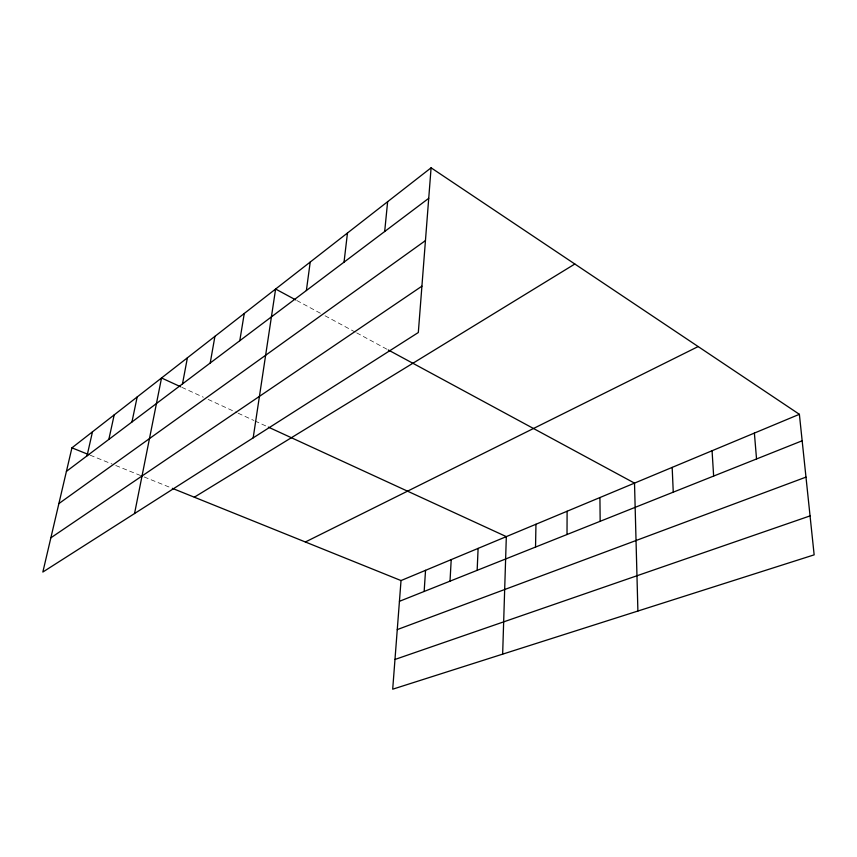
<?xml version="1.0" encoding="UTF-8"?>
<svg xmlns="http://www.w3.org/2000/svg" width="857" height="857" viewBox="0 0 857 857"><rect width="100%" height="100%" fill="white"/><g stroke="black" fill="none" stroke-linecap="round" stroke-linejoin="round"><path stroke-width="0.64" stroke-dasharray="4.29 3.21" d="M90.178 455.196L112.074 464.023M115.738 465.501L142.915 476.471M144.147 476.963L171.132 487.847M181.834 387.321L203.334 397.209M208.122 399.416L236.939 412.678M238.139 413.224L253.79 420.423M255 420.98L267.127 426.561M296.801 300.496L321.536 313.866M325.06 315.772L355.516 332.248M356.694 332.88L388.296 349.977"/><path stroke-width="1.29" d="M567.013 534.511L567.109 511.243M535.539 547.055L535.957 524.248M502.652 654.137L506.326 536.621L268.337 427.118M477.156 570.333L478.11 548.394M450.021 581.142L451.211 559.621M424.151 591.469L425.543 570.333M431.092 167.811L418.323 332.516L42.85 572.037L71.934 447.836L431.092 167.811L799.377 414.306L814.15 554.854L392.699 689.189L401.022 580.564L799.377 414.306M384.686 231.508L387.632 201.695M344.032 262.156L347.471 233.008M306.377 290.534L310.223 262.038M253.179 437.863L275.611 289.034L295.633 299.854M239.789 340.711L244.266 313.469M210.211 363.014L214.925 336.351M182.487 383.904L187.404 357.808M134.549 513.536L161.534 377.98L180.645 386.775M131.946 421.987L137.174 396.973M108.85 439.395L114.195 414.884M87.039 455.828L92.481 431.821M66.418 471.382L428.725 198.321M58.876 503.595L425.447 240.603M50.863 537.81L421.912 286.184M194.325 497.199L574.833 264.02M305.381 541.988L698.166 346.56M399.437 601.314L802.163 440.777M397.262 629.595L805.976 477.124M394.97 659.462L810.058 515.893M71.934 447.836L88.957 454.703M172.353 488.34L401.022 580.564M388.296 349.977L634.512 483.123L637.897 611.03M754.385 433.085L756.538 458.956M712.06 450.75L713.645 476.053M672.167 467.408L673.259 492.154M599.921 497.553L600.168 521.292"/></g></svg>
